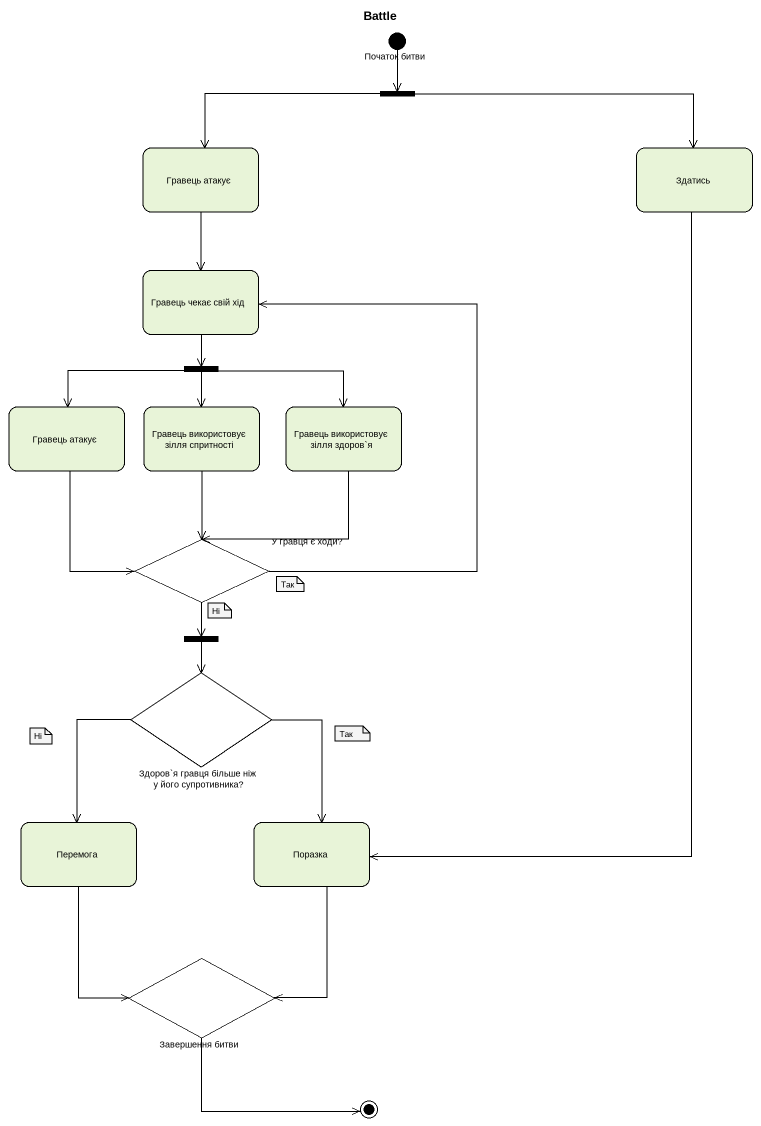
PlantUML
@startuml
title Battle
hide empty description
state "Початок битви" as Початок_битви <<start>>
state fork1 <<fork>>
state "Гравець атакує" as Гравець_атакує
state Здатись
state "Гравець чекає свій хід" as Гравець_чекає_свій_хід
state fork2 <<fork>>
state "Гравець атакує" as Гравець_атакує_2
state "Гравець використовує зілля спритності" as Гравець_використовує_зілля
state "Гравець використовує зілля здоров`я" as Гравець_використовує_зілля_2
state "У гравця є ходи?" as У_гравця_є_ходи <<choice>>
state fork3 <<fork>>
state "Здоров`я гравця більше ніж у його супротивника?" as Здоров_я_гравця_більше_ніж <<choice>>
state Перемога
state Поразка
state "Завершення битви" as Завершення_битви <<choice>>
Початок_битви --> fork1
fork1 -left-> Гравець_атакує
fork1 -right-> Здатись
Гравець_атакує --> Гравець_чекає_свій_хід
Здатись --> Поразка
Гравець_чекає_свій_хід --> fork2
fork2 -left-> Гравець_атакує_2
fork2 --> Гравець_використовує_зілля
fork2 -right-> Гравець_використовує_зілля_2
Гравець_атакує_2 --> У_гравця_є_ходи
Гравець_використовує_зілля --> У_гравця_є_ходи
Гравець_використовує_зілля_2 --> У_гравця_є_ходи
У_гравця_є_ходи -up-> Гравець_чекає_свій_хід
У_гравця_є_ходи --> fork3
fork3 --> Здоров_я_гравця_більше_ніж
Здоров_я_гравця_більше_ніж --> Перемога
Здоров_я_гравця_більше_ніж --> Поразка
Перемога --> Завершення_битви
Поразка --> Завершення_битви
Завершення_битви --> [*]
note as N1
  Ні
end note
note as N2
  Так
end note
note as N3
  Ні
end note
note as N4
  Так
end note
@enduml
